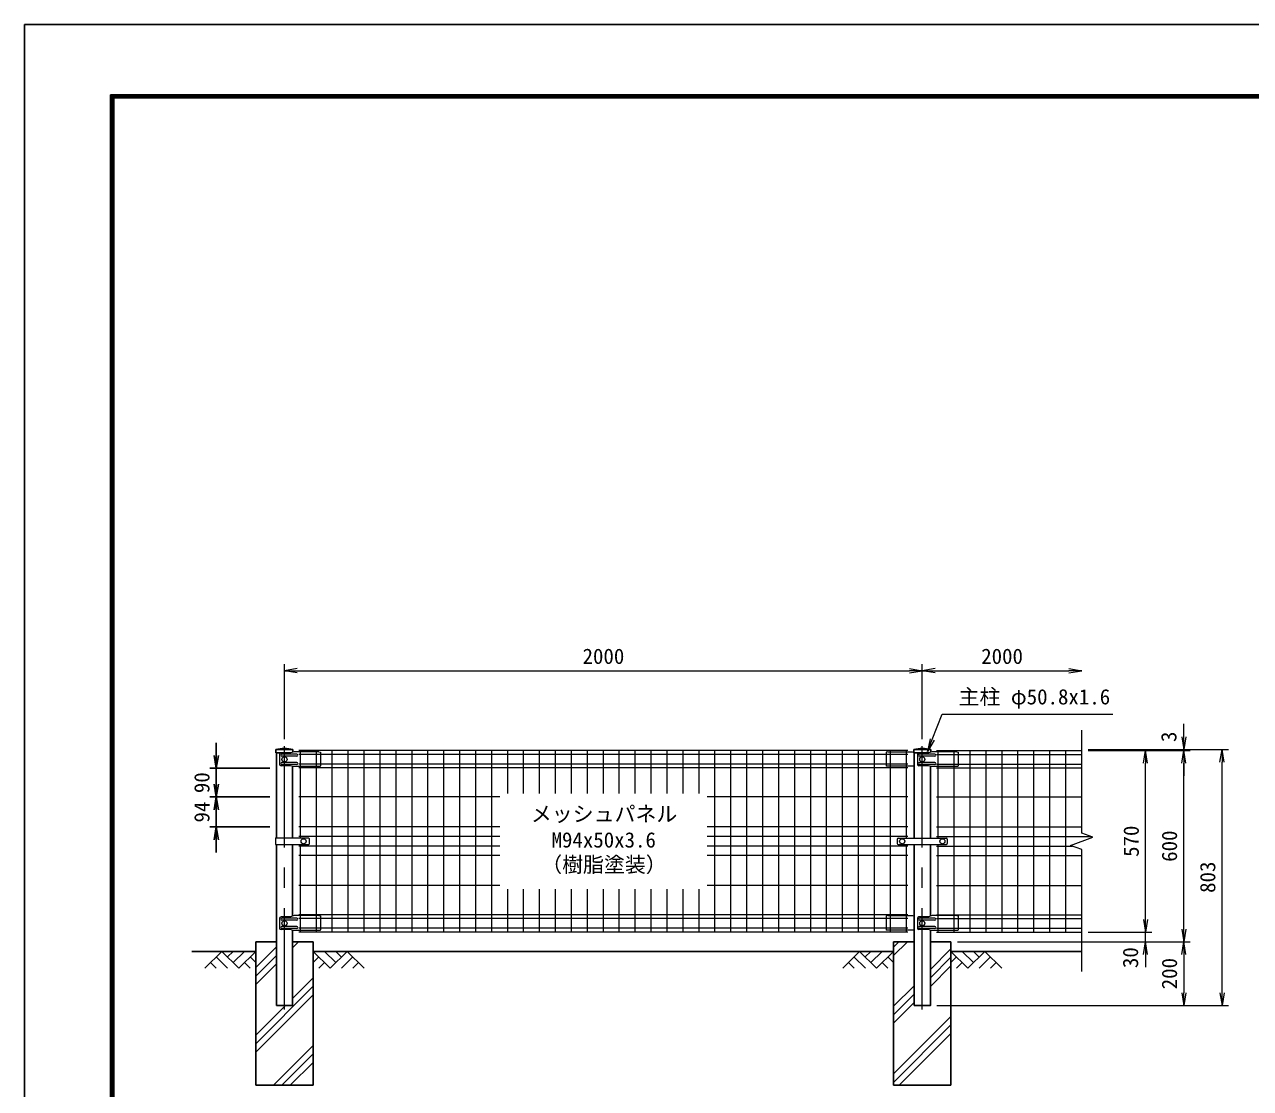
# Model space of a CAD drawing. Units: millimetres, scale not verified. Extents: x -4200 to 4200, y -2970 to 2970.
# Drawn here: x -4200 to -356, y -366 to 2970 of the extents above; entities that cross this region are included whole.
import ezdxf
from ezdxf.enums import TextEntityAlignment as Align

# ---------------------------------------------------------------- set-up
doc = ezdxf.new("R2010")
doc.units = ezdxf.units.MM
doc.header["$LTSCALE"] = 10
doc.linetypes.add('USER1', pattern=[50.8, 31.75, -6.35, 6.35, -6.35])
for name, color, linetype, lineweight in [('0-1_D-STR1', 1, 'Continuous', 25), ('0-2_D-BMK', 2, 'USER1', 13), ('0-3_D-STR-DIM', 7, 'Continuous', 13), ('0-4_D-STR3', 3, 'Continuous', 13), ('0-5_D-STR2', 7, 'Continuous', 13), ('0-6_D-BGD', 7, 'Continuous', 25), ('0-7_D-STR4', 7, 'Continuous', 25), ('0-8_D-DCR-HCH', 7, 'Continuous', 13), ('0-9_D-STR-TXT', 7, 'Continuous', 13), ('0-B_D-TTL', 7, 'Continuous', 25), ('0-D_Defpoints', 7, 'Continuous', 25)]:
    doc.layers.add(name, color=color, linetype=linetype, lineweight=lineweight)
doc.styles.add('ＭＳ ゴシック', font='')
doc.styles.get('ＭＳ ゴシック').set_extended_font_data('MS Gothic')

msp = doc.modelspace()

# ---------------------------------------------------------------- linework, layer by layer
at = {"layer": '0-1_D-STR1'}
for p, q in [((-3358.37, 696.98), (-3411.57, 696.98)), ((-3411.57, 696.98), (-3411.57, 685.98)), ((-3358.37, 688.49), (-3358.37, 696.98)), ((-1358.37, 696.98), (-1411.57, 696.98)), ((-1411.57, 696.98), (-1411.57, 685.98)), ((-1358.37, 688.49), (-1358.37, 696.98)), ((-3365.62, 685.98), (-3411.57, 685.98)), ((-3410.37, 685.98), (-3410.37, 419.48)), ((-1365.62, 685.98), (-1411.57, 685.98)), ((-1410.37, 685.98), (-1410.37, 418.98)), ((-3359.57, 419.48), (-3359.57, 644.16)), ((-1359.57, 418.98), (-1359.57, 644.16)), ((-3410.37, 398.48), (-3410.37, -106.02)), ((-3359.57, 174.07), (-3359.57, 398.48)), ((-1410.37, 398.98), (-1410.37, -106.02)), ((-1359.57, 174.07), (-1359.57, 398.98))]:
    msp.add_line(p, q, dxfattribs=at)
for points in [[(-3410.37, -106.02), (-3359.57, -106.02), (-3359.57, 130.16)], [(-1410.37, -106.02), (-1359.57, -106.02), (-1359.57, 130.16)]]:
    msp.add_lwpolyline(points, dxfattribs=at)
for centre in [(-3384.97, 580.55), (-1384.97, 580.55)]:
    msp.add_arc(centre, 119.43, 77.13052, 102.86948, dxfattribs=at)
at = {"layer": '0-2_D-BMK'}
for p, q in [((-3384.97, -118.02), (-3384.97, 708.98)), ((-1384.97, -118.02), (-1384.97, 708.98))]:
    msp.add_line(p, q, dxfattribs=at)
at = {"layer": '0-3_D-STR-DIM'}
for p, q in [((-3384.97, 728.98), (-3384.97, 963.98)), ((-1384.97, 728.98), (-1384.97, 963.98)), ((-1384.97, 728.98), (-1384.97, 963.98)), ((-3344.97, 937.31), (-3384.97, 943.98)), ((-3344.97, 943.98), (-1424.97, 943.98)), ((-1424.97, 950.65), (-1384.97, 943.98)), ((-1344.97, 937.31), (-1384.97, 943.98)), ((-1344.97, 943.98), (-924.97, 943.98)), ((-924.97, 950.65), (-884.97, 943.98)), ((-564.97, 736.98), (-564.97, 776.98)), ((-884.97, 434.63), (-884.97, 756.98)), ((-558.31, 736.98), (-564.97, 696.98)), ((-864.97, 696.98), (-424.97, 696.98)), ((-864.97, 696.98), (-544.97, 696.98)), ((-864.97, 693.98), (-664.97, 693.98)), ((-864.97, 693.98), (-544.97, 693.98)), ((-864.97, 693.98), (-544.97, 693.98)), ((-691.64, 653.98), (-684.97, 693.98)), ((-571.64, 653.98), (-564.97, 693.98)), ((-571.64, 653.98), (-564.97, 693.98)), ((-564.97, 693.98), (-564.97, 696.98)), ((-451.64, 656.98), (-444.97, 696.98)), ((-684.97, 163.98), (-684.97, 653.98)), ((-564.97, 133.98), (-564.97, 653.98)), ((-564.97, 653.98), (-564.97, 613.98)), ((-444.97, -66.02), (-444.97, 656.98)), ((-849.74, 421.81), (-884.97, 434.63)), ((-920.21, 396.15), (-849.74, 421.81)), ((-884.97, 383.33), (-920.21, 396.15)), ((-884.97, 0.98), (-884.97, 383.33)), ((-684.97, 163.98), (-684.97, 203.98)), ((-678.31, 163.98), (-684.97, 123.98)), ((-678.31, 163.98), (-684.97, 123.98)), ((-864.97, 123.98), (-664.97, 123.98)), ((-864.97, 123.98), (-664.97, 123.98)), ((-684.97, 93.98), (-684.97, 123.98)), ((-558.31, 133.98), (-564.97, 93.98)), ((-1274.97, 93.98), (-664.97, 93.98)), ((-1274.97, 93.98), (-544.97, 93.98)), ((-1274.97, 93.98), (-544.97, 93.98)), ((-691.64, 53.98), (-684.97, 93.98)), ((-571.64, 53.98), (-564.97, 93.98)), ((-684.97, 53.98), (-684.97, 13.98)), ((-564.97, 53.98), (-564.97, -66.02)), ((-558.31, -66.02), (-564.97, -106.02)), ((-438.31, -66.02), (-444.97, -106.02)), ((-1339.57, -106.02), (-424.97, -106.02)), ((-1339.57, -106.02), (-544.97, -106.02))]:
    msp.add_line(p, q, dxfattribs=at)
for points in [[(-3344.97, 950.65), (-3384.97, 943.98), (-3344.97, 943.98)], [(-1424.97, 937.31), (-1384.97, 943.98), (-1424.97, 943.98)], [(-1344.97, 950.65), (-1384.97, 943.98), (-1344.97, 943.98)], [(-924.97, 937.31), (-884.97, 943.98), (-924.97, 943.98)], [(-571.64, 736.98), (-564.97, 696.98), (-564.97, 736.98)], [(-678.31, 653.98), (-684.97, 693.98), (-684.97, 653.98)], [(-558.31, 653.98), (-564.97, 693.98), (-564.97, 653.98)], [(-558.31, 653.98), (-564.97, 693.98), (-564.97, 653.98)], [(-438.31, 656.98), (-444.97, 696.98), (-444.97, 656.98)], [(-691.64, 163.98), (-684.97, 123.98), (-684.97, 163.98)], [(-691.64, 163.98), (-684.97, 123.98), (-684.97, 163.98)], [(-571.64, 133.98), (-564.97, 93.98), (-564.97, 133.98)], [(-678.31, 53.98), (-684.97, 93.98), (-684.97, 53.98)], [(-558.31, 53.98), (-564.97, 93.98), (-564.97, 53.98)], [(-571.64, -66.02), (-564.97, -106.02), (-564.97, -66.02)], [(-451.64, -66.02), (-444.97, -106.02), (-444.97, -66.02)]]:
    msp.add_lwpolyline(points, dxfattribs=at)
at = {"layer": '0-4_D-STR3'}
for p, q in [((-3400.46, 680.98), (-3400.46, 650.98)), ((-3365.62, 685.98), (-3395.46, 685.98)), ((-3345.97, 681.98), (-3393.39, 681.98)), ((-3345.97, 675.98), (-3393.39, 675.98)), ((-3345.97, 655.98), (-3393.39, 655.98)), ((-3354.06, 689.98), (-3365.62, 685.98)), ((-3276.97, 689.98), (-3354.06, 689.98)), ((-3276.97, 689.98), (-3271.97, 688.98)), ((-3271.97, 688.98), (-3271.97, 645.16)), ((-1492.97, 689.98), (-1497.97, 688.98)), ((-1497.97, 688.98), (-1497.97, 645.16)), ((-1492.97, 689.98), (-1415.89, 689.98)), ((-1415.89, 689.98), (-1411.57, 688.49)), ((-1400.46, 680.98), (-1400.46, 650.98)), ((-1365.62, 685.98), (-1395.46, 685.98)), ((-1345.97, 681.98), (-1393.39, 681.98)), ((-1345.97, 675.98), (-1393.39, 675.98)), ((-1345.97, 655.98), (-1393.39, 655.98)), ((-1354.06, 689.98), (-1365.62, 685.98)), ((-1276.97, 689.98), (-1354.06, 689.98)), ((-1276.97, 689.98), (-1271.97, 688.98)), ((-1271.97, 688.98), (-1271.97, 645.16)), ((-3365.62, 645.98), (-3395.46, 645.98)), ((-3345.97, 649.98), (-3393.39, 649.98)), ((-3360.37, 644.16), (-3365.62, 645.98)), ((-3360.37, 644.16), (-3272.97, 644.16)), ((-1410.37, 644.16), (-1496.97, 644.16)), ((-1365.62, 645.98), (-1395.46, 645.98)), ((-1345.97, 649.98), (-1393.39, 649.98)), ((-1360.37, 644.16), (-1365.62, 645.98)), ((-1360.37, 644.16), (-1272.97, 644.16)), ((-3412.67, 419.48), (-3309.99, 419.48)), ((-3412.67, 419.48), (-3412.67, 398.48)), ((-3412.67, 398.48), (-3309.99, 398.48)), ((-3307.99, 417.48), (-3307.99, 400.48)), ((-1463.47, 415.98), (-1463.47, 401.98)), ((-1460.47, 418.98), (-1309.47, 418.98)), ((-1460.47, 398.98), (-1309.47, 398.98)), ((-1306.47, 415.98), (-1306.47, 401.98)), ((-3400.46, 166.98), (-3400.46, 136.98)), ((-3365.62, 171.98), (-3395.46, 171.98)), ((-3345.97, 167.98), (-3393.39, 167.98)), ((-3345.97, 161.98), (-3393.39, 161.98)), ((-3354.06, 175.98), (-3365.62, 171.98)), ((-3276.97, 175.98), (-3354.06, 175.98)), ((-3276.97, 175.98), (-3271.97, 174.98)), ((-3271.97, 174.98), (-3271.97, 131.16)), ((-1492.97, 175.98), (-1497.97, 174.98)), ((-1497.97, 174.98), (-1497.97, 131.16)), ((-1492.97, 175.98), (-1415.89, 175.98)), ((-1415.89, 175.98), (-1410.37, 174.07)), ((-1400.46, 166.98), (-1400.46, 136.98)), ((-1365.62, 171.98), (-1395.46, 171.98)), ((-1345.97, 167.98), (-1393.39, 167.98)), ((-1345.97, 161.98), (-1393.39, 161.98)), ((-1354.06, 175.98), (-1365.62, 171.98)), ((-1276.97, 175.98), (-1354.06, 175.98)), ((-1276.97, 175.98), (-1271.97, 174.98)), ((-1271.97, 174.98), (-1271.97, 131.16)), ((-3365.62, 131.98), (-3395.46, 131.98)), ((-3345.97, 141.98), (-3393.39, 141.98)), ((-3345.97, 135.98), (-3393.39, 135.98)), ((-3360.37, 130.16), (-3365.62, 131.98)), ((-3360.37, 130.16), (-3272.97, 130.16)), ((-1410.37, 130.16), (-1496.97, 130.16)), ((-1365.62, 131.98), (-1395.46, 131.98)), ((-1345.97, 141.98), (-1393.39, 141.98)), ((-1345.97, 135.98), (-1393.39, 135.98)), ((-1360.37, 130.16), (-1365.62, 131.98)), ((-1360.37, 130.16), (-1272.97, 130.16))]:
    msp.add_line(p, q, dxfattribs=at)
for centre in [(-3384.97, 665.98), (-1384.97, 665.98), (-3324.97, 408.98), (-1447.97, 408.98), (-1321.97, 408.98), (-3384.97, 151.98), (-1384.97, 151.98)]:
    msp.add_circle(centre, 8, dxfattribs=at)
for centre, radius, start, end in [((-3395.46, 680.98), 5, 90, 180), ((-3393.39, 678.98), 3, 90, 270), ((-3393.39, 652.98), 3, 90, 270), ((-3345.97, 678.98), 3, 270, 90), ((-3345.97, 652.98), 3, 270, 90), ((-1395.46, 680.98), 5, 90, 180), ((-1393.39, 678.98), 3, 90, 270), ((-1393.39, 652.98), 3, 90, 270), ((-1345.97, 678.98), 3, 270, 90), ((-1345.97, 652.98), 3, 270, 90), ((-3395.46, 650.98), 5, 180, 270), ((-3272.97, 645.16), 1, 270, 0), ((-1496.97, 645.16), 1, 180, 270), ((-1395.46, 650.98), 5, 180, 270), ((-1272.97, 645.16), 1, 270, 0), ((-3309.99, 417.48), 2, 0, 90), ((-3309.99, 400.48), 2, 270, 0), ((-1460.47, 415.98), 3, 90, 180), ((-1460.47, 401.98), 3, 180, 270), ((-1309.47, 415.98), 3, 0, 90), ((-1309.47, 401.98), 3, 270, 0), ((-3395.46, 166.98), 5, 90, 180), ((-3393.39, 164.98), 3, 90, 270), ((-3345.97, 164.98), 3, 270, 90), ((-1395.46, 166.98), 5, 90, 180), ((-1393.39, 164.98), 3, 90, 270), ((-1345.97, 164.98), 3, 270, 90), ((-3395.46, 136.98), 5, 180, 270), ((-3393.39, 138.98), 3, 90, 270), ((-3345.97, 138.98), 3, 270, 90), ((-3272.97, 131.16), 1, 270, 0), ((-1496.97, 131.16), 1, 180, 270), ((-1395.46, 136.98), 5, 180, 270), ((-1393.39, 138.98), 3, 90, 270), ((-1345.97, 138.98), 3, 270, 90), ((-1272.97, 131.16), 1, 270, 0)]:
    msp.add_arc(centre, radius, start, end, dxfattribs=at)
at = {"layer": '0-5_D-STR2'}
for p, q in [((-1429.97, 693.98), (-3339.97, 693.98)), ((-3334.97, 419.48), (-3334.97, 693.98)), ((-3284.97, 123.98), (-3284.97, 693.98)), ((-3234.97, 123.98), (-3234.97, 693.98)), ((-3184.97, 123.98), (-3184.97, 693.98)), ((-3134.97, 123.98), (-3134.97, 693.98)), ((-3084.97, 123.98), (-3084.97, 693.98)), ((-3034.97, 123.98), (-3034.97, 693.98)), ((-2984.97, 123.98), (-2984.97, 693.98)), ((-2934.97, 123.98), (-2934.97, 693.98)), ((-2884.97, 123.98), (-2884.97, 693.98)), ((-2834.97, 123.98), (-2834.97, 693.98)), ((-2784.97, 123.98), (-2784.97, 693.98)), ((-2734.97, 123.98), (-2734.97, 693.98)), ((-2684.97, 558.98), (-2684.97, 693.98)), ((-2634.97, 558.98), (-2634.97, 693.98)), ((-2584.97, 558.98), (-2584.97, 693.98)), ((-2534.97, 558.98), (-2534.97, 693.98)), ((-2484.97, 558.98), (-2484.97, 693.98)), ((-2434.97, 558.98), (-2434.97, 693.98)), ((-2384.97, 558.98), (-2384.97, 693.98)), ((-2334.97, 558.98), (-2334.97, 693.98)), ((-2284.97, 558.98), (-2284.97, 693.98)), ((-2234.97, 558.98), (-2234.97, 693.98)), ((-2184.97, 558.98), (-2184.97, 693.98)), ((-2134.97, 558.98), (-2134.97, 693.98)), ((-2084.97, 558.98), (-2084.97, 693.98)), ((-2034.97, 123.98), (-2034.97, 693.98)), ((-1984.97, 123.98), (-1984.97, 693.98)), ((-1934.97, 123.98), (-1934.97, 693.98)), ((-1884.97, 123.98), (-1884.97, 693.98)), ((-1834.97, 123.98), (-1834.97, 693.98)), ((-1784.97, 123.98), (-1784.97, 693.98)), ((-1734.97, 123.98), (-1734.97, 693.98)), ((-1684.97, 123.98), (-1684.97, 693.98)), ((-1634.97, 123.98), (-1634.97, 693.98)), ((-1584.97, 123.98), (-1584.97, 693.98)), ((-1534.97, 123.98), (-1534.97, 693.98)), ((-1484.97, 123.98), (-1484.97, 693.98)), ((-1434.97, 418.98), (-1434.97, 693.98)), ((-1339.97, 693.98), (-884.97, 693.98)), ((-1334.97, 418.98), (-1334.97, 693.98)), ((-1284.97, 123.98), (-1284.97, 693.98)), ((-1234.97, 123.98), (-1234.97, 693.98)), ((-1184.97, 123.98), (-1184.97, 693.98)), ((-1134.97, 123.98), (-1134.97, 693.98)), ((-1084.97, 123.98), (-1084.97, 693.98)), ((-1034.97, 123.98), (-1034.97, 693.98)), ((-984.97, 123.98), (-984.97, 693.98)), ((-934.97, 123.98), (-934.97, 693.98)), ((-1429.97, 680.88), (-3339.97, 680.88)), ((-1339.97, 680.88), (-884.97, 680.88)), ((-1429.97, 651.08), (-3339.97, 651.08)), ((-1429.97, 639.22), (-3339.97, 639.22)), ((-1339.97, 651.08), (-884.97, 651.08)), ((-1339.97, 639.22), (-884.97, 639.22)), ((-2709.97, 547.98), (-3339.97, 547.98)), ((-1429.97, 547.98), (-2059.97, 547.98)), ((-1339.97, 547.98), (-884.97, 547.98)), ((-2709.97, 453.98), (-3339.97, 453.98)), ((-2709.97, 423.98), (-3339.97, 423.98)), ((-1429.97, 453.98), (-2059.97, 453.98)), ((-1429.97, 423.98), (-2059.97, 423.98)), ((-1339.97, 453.98), (-884.97, 453.98)), ((-1339.97, 423.98), (-855.71, 423.98)), ((-2709.97, 393.98), (-3339.97, 393.98)), ((-3334.97, 123.98), (-3334.97, 398.48)), ((-1429.97, 393.98), (-2059.97, 393.98)), ((-1434.97, 123.98), (-1434.97, 398.98)), ((-1339.97, 393.98), (-914.24, 393.98)), ((-1334.97, 123.98), (-1334.97, 398.98)), ((-2709.97, 363.98), (-3339.97, 363.98)), ((-1429.97, 363.98), (-2059.97, 363.98)), ((-1339.97, 363.98), (-884.97, 363.98)), ((-2709.97, 269.98), (-3339.97, 269.98)), ((-1429.97, 269.98), (-2059.97, 269.98)), ((-1339.97, 269.98), (-884.97, 269.98)), ((-2684.97, 123.98), (-2684.97, 258.98)), ((-2634.97, 123.98), (-2634.97, 258.98)), ((-2584.97, 123.98), (-2584.97, 258.98)), ((-2534.97, 123.98), (-2534.97, 258.98)), ((-2484.97, 123.98), (-2484.97, 258.98)), ((-2434.97, 123.98), (-2434.97, 258.98)), ((-2384.97, 123.98), (-2384.97, 258.98)), ((-2334.97, 123.98), (-2334.97, 258.98)), ((-2284.97, 123.98), (-2284.97, 258.98)), ((-2234.97, 123.98), (-2234.97, 258.98)), ((-2184.97, 123.98), (-2184.97, 258.98)), ((-2134.97, 123.98), (-2134.97, 258.98)), ((-2084.97, 123.98), (-2084.97, 258.98)), ((-1429.97, 178.74), (-3339.97, 178.74)), ((-1429.97, 166.88), (-3339.97, 166.88)), ((-1339.97, 178.74), (-884.97, 178.74)), ((-1339.97, 166.88), (-884.97, 166.88)), ((-1429.97, 137.08), (-3339.97, 137.08)), ((-1429.97, 123.98), (-3339.97, 123.98)), ((-1339.97, 137.08), (-884.97, 137.08)), ((-1339.97, 123.98), (-884.97, 123.98))]:
    msp.add_line(p, q, dxfattribs=at)
at = {"layer": '0-6_D-BGD'}
for p, q in [((-3674.97, 63.98), (-3474.97, 63.98)), ((-3294.97, 63.98), (-1474.97, 63.98)), ((-1294.97, 63.98), (-884.97, 63.98))]:
    msp.add_line(p, q, dxfattribs=at)
at = {"layer": '0-7_D-STR4'}
for p, q in [((-3474.97, 93.98), (-3474.97, -356.02)), ((-3410.37, 93.98), (-3474.97, 93.98)), ((-3294.97, 93.98), (-3359.57, 93.98)), ((-3294.97, 93.98), (-3294.97, -356.02)), ((-1474.97, 93.98), (-1474.97, -356.02)), ((-1410.37, 93.98), (-1474.97, 93.98)), ((-1294.97, 93.98), (-1359.57, 93.98)), ((-1294.97, 93.98), (-1294.97, -356.02)), ((-3294.97, -356.02), (-3474.97, -356.02)), ((-1294.97, -356.02), (-1474.97, -356.02))]:
    msp.add_line(p, q, dxfattribs=at)
at = {"layer": '0-8_D-DCR-HCH'}
for p, q in [((-3474.97, 13.03), (-3410.37, 77.63)), ((-3359.57, 75.39), (-3340.99, 93.98)), ((-1474.97, 50.81), (-1431.8, 93.98)), ((-1474.97, 77.32), (-1458.32, 93.98)), ((-3581.4, 63.98), (-3634.61, 10.77)), ((-3599.14, 46.24), (-3563.5, 10.77)), ((-3581.4, 63.98), (-3528.19, 10.77)), ((-3563.66, 46.24), (-3545.92, 63.98)), ((-3545.92, 28.5), (-3510.45, 63.98)), ((-3528.19, 10.77), (-3474.97, 63.98)), ((-3492.71, 46.24), (-3474.97, 28.59)), ((-3474.97, -13.49), (-3410.37, 51.11)), ((-3241.76, 10.77), (-3294.97, 63.98)), ((-3277.24, 46.24), (-3294.97, 28.59)), ((-3224.03, 28.5), (-3259.5, 63.98)), ((-3188.55, 63.98), (-3241.76, 10.77)), ((-3206.2, 46.15), (-3224.03, 63.98)), ((-3170.81, 46.24), (-3206.45, 10.77)), ((-3188.55, 63.98), (-3135.34, 10.77)), ((-1581.4, 63.98), (-1634.61, 10.77)), ((-1599.14, 46.24), (-1563.5, 10.77)), ((-1581.4, 63.98), (-1528.19, 10.77)), ((-1563.66, 46.24), (-1545.92, 63.98)), ((-1545.92, 28.5), (-1510.45, 63.98)), ((-1528.19, 10.77), (-1474.97, 63.98)), ((-1492.71, 46.24), (-1474.97, 28.59)), ((-1359.57, 7.11), (-1294.97, 71.71)), ((-1359.57, -19.41), (-1294.97, 45.19)), ((-1241.76, 10.77), (-1294.97, 63.98)), ((-1277.24, 46.24), (-1294.97, 28.59)), ((-1224.03, 28.5), (-1259.5, 63.98)), ((-1188.55, 63.98), (-1241.76, 10.77)), ((-1206.2, 46.15), (-1224.03, 63.98)), ((-1170.81, 46.24), (-1206.45, 10.77)), ((-1188.55, 63.98), (-1135.34, 10.77)), ((-3616.87, 28.5), (-3599.05, 10.77)), ((-3510.45, 28.5), (-3492.63, 10.77)), ((-3474.97, -40.01), (-3410.37, 24.59)), ((-3259.5, 28.5), (-3277.32, 10.77)), ((-3153.08, 28.5), (-3170.89, 10.77)), ((-1616.87, 28.5), (-1599.05, 10.77)), ((-1510.45, 28.5), (-1492.63, 10.77)), ((-1359.57, -45.93), (-1294.97, 18.67)), ((-1259.5, 28.5), (-1277.32, 10.77)), ((-1153.08, 28.5), (-1170.89, 10.77)), ((-3359.57, -83.7), (-3294.97, -19.1)), ((-3474.97, -225.62), (-3294.97, -45.62)), ((-3474.97, -252.14), (-3294.97, -72.14)), ((-1474.97, -108.29), (-1410.37, -43.69)), ((-1474.97, -134.81), (-1410.37, -70.21)), ((-3474.97, -199.1), (-3381.89, -106.02)), ((-1474.97, -161.33), (-1410.37, -96.73)), ((-1474.97, -320.42), (-1294.97, -140.42)), ((-1474.97, -346.94), (-1294.97, -166.94)), ((-1457.54, -356.02), (-1294.97, -193.46)), ((-3419.76, -356.02), (-3294.97, -231.24)), ((-3393.24, -356.02), (-3294.97, -257.75)), ((-3366.73, -356.02), (-3294.97, -284.27)), ((-1298.44, -356.02), (-1294.97, -352.56))]:
    msp.add_line(p, q, dxfattribs=at)
at = {"layer": '0-9_D-STR-TXT'}
msp.add_line((-1347.44, 725.64), (-1368.36, 690.9), dxfattribs=at)
for points in [[(-1353.64, 728.1), (-1322.14, 807.71), (-787.46, 807.71)], [(-1359.84, 730.55), (-1368.36, 690.9), (-1353.64, 728.1)]]:
    msp.add_lwpolyline(points, dxfattribs=at)
at = {"layer": '0-B_D-TTL', "color": 2}
msp.add_lwpolyline([(-4200, 2970), (4200, 2970), (4200, -2970), (-4200, -2970)], close=True, dxfattribs=at)
at = {"layer": '0-B_D-TTL'}
for points in [[(-3930, 2750), (3930, 2750), (3930, -2750), (-3930, -2750)], [(-3927.5, 2747.5), (3927.5, 2747.5), (3927.5, -2747.5), (-3927.5, -2747.5)], [(-3925, 2745), (3925, 2745), (3925, -2745), (-3925, -2745)], [(-3922.5, 2742.5), (3922.5, 2742.5), (3922.5, -2742.5), (-3922.5, -2742.5)], [(-3920, 2740), (3920, 2740), (3920, -2740), (-3920, -2740)]]:
    msp.add_lwpolyline(points, close=True, dxfattribs=at)
at = {"layer": '0-D_Defpoints'}
for p, q in [((-3598.76, 677.98), (-3598.76, 717.98)), ((-3592.09, 677.98), (-3598.76, 637.98)), ((-3430.37, 637.98), (-3618.76, 637.98)), ((-3598.76, 637.98), (-3598.76, 547.98)), ((-3598.76, 587.98), (-3598.76, 627.98)), ((-3592.09, 587.98), (-3598.76, 547.98)), ((-3430.37, 547.98), (-3618.76, 547.98)), ((-3430.37, 547.98), (-3618.76, 547.98)), ((-3605.42, 507.98), (-3598.76, 547.98)), ((-3598.76, 547.98), (-3598.76, 453.98)), ((-3598.76, 507.98), (-3598.76, 467.98)), ((-3430.37, 453.98), (-3618.76, 453.98)), ((-3605.42, 413.98), (-3598.76, 453.98)), ((-3598.76, 413.98), (-3598.76, 373.98))]:
    msp.add_line(p, q, dxfattribs=at)
for points in [[(-3605.42, 677.98), (-3598.76, 637.98), (-3598.76, 677.98)], [(-3605.42, 587.98), (-3598.76, 547.98), (-3598.76, 587.98)], [(-3592.09, 507.98), (-3598.76, 547.98), (-3598.76, 507.98)], [(-3592.09, 413.98), (-3598.76, 453.98), (-3598.76, 413.98)]]:
    msp.add_lwpolyline(points, dxfattribs=at)

# ---------------------------------------------------------------- texts
at = {"layer": '0-3_D-STR-DIM', "style": 'ＭＳ ゴシック'}
for p in [(-2450.22, 950.73), (-1200.22, 950.73)]:
    msp.add_text('2000', height=48.09, dxfattribs=at).set_placement(p, align=Align.BOTTOM_LEFT)
for s, p in [('3', (-573.64, 720.28)), ('570', (-691.72, 360.1)), ('600', (-571.72, 344.73)), ('803', (-451.72, 247.25)), ('30', (-693.88, 11.51)), ('200', (-571.72, -55.02))]:
    msp.add_text(s, height=48.09, rotation=90, dxfattribs=at).set_placement(p, align=Align.BOTTOM_LEFT)
at = {"layer": '0-9_D-STR-TXT', "style": 'ＭＳ ゴシック'}
for s, p in [('主柱 φ50.8x1.6', (-1271.21, 823.72)), ('メッシュパネル', (-2612.39, 456.38)), ('M94x50x3.6', (-2547.41, 374.98)), ('（樹脂塗装）', (-2579.9, 297.65))]:
    msp.add_text(s, height=48.09, dxfattribs=at).set_placement(p, align=Align.BOTTOM_LEFT)
at = {"layer": '0-D_Defpoints', "style": 'ＭＳ ゴシック'}
for s, p in [('90', (-3605.51, 560.1)), ('94', (-3605.51, 467.98))]:
    msp.add_text(s, height=48.09, rotation=90, dxfattribs=at).set_placement(p, align=Align.BOTTOM_LEFT)

doc.saveas('drawing.dxf')
